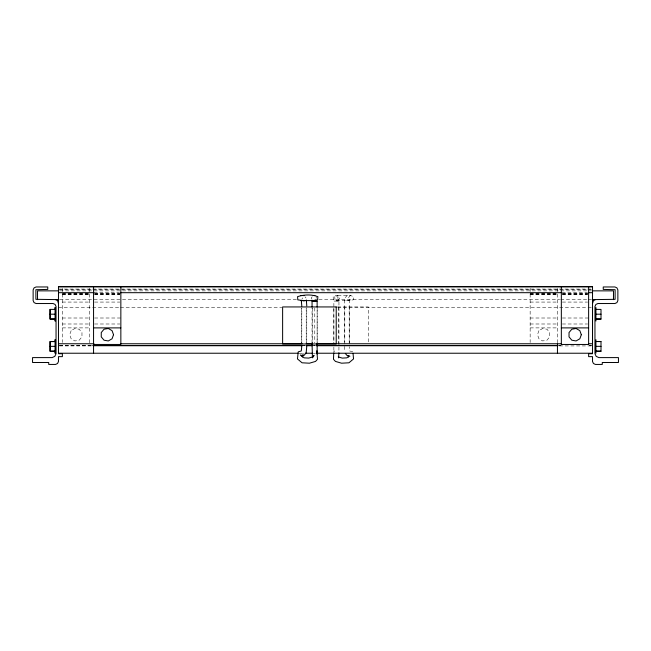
<?xml version="1.0" encoding="UTF-8"?>
<svg xmlns="http://www.w3.org/2000/svg" width="651" height="651" viewBox="0 0 651 651"><rect width="100%" height="100%" fill="white"/><g stroke="black" fill="none" stroke-linecap="round" stroke-linejoin="round"><path stroke-width="0.49" stroke-dasharray="3.25 2.44" d="M301.804 342.768L301.82 308.232M306.767 342.288L306.792 307.947M312.049 342.996L312.057 308.078M317.118 342.149L317.127 308.102M333.873 346.983L333.849 352.297M338.943 346.991L338.902 352.94M316.126 298.353L316.248 296.758M333.996 352.427L334.158 350.84L333.898 351.434M338.113 300.705L339.789 297.971L337.714 295.53L336.119 295.432L333.133 296.661L333.377 299.859L338.113 300.705L335.005 299.956L334.752 296.758L337.714 295.53M301.861 299.24L302.715 297.873M312.244 296.75L311.211 297.971L312.049 299.338M338.951 344.989L338.943 301.096L333.873 301.087L333.882 342.149M58.476 289.068L592.524 289.068M59.493 289.402L591.507 289.402M59.868 290.859L559.64 290.859M560.657 290.859L587.064 290.859M588.081 290.859L591.132 290.859M94.013 292.69L119.393 292.69M562.065 292.69L587.446 292.69M62.374 293.788L89.659 293.788M94.574 293.788L120.85 293.788M530.15 293.788L557.443 293.788M562.35 293.788L588.626 293.788M62.374 293.821L89.659 293.821M94.574 293.821L119.833 293.821M530.15 293.821L557.443 293.821M562.35 293.821L587.617 293.821M62.374 294.187L89.659 294.187M94.574 294.187L119.833 294.187M530.15 294.187L557.443 294.187M562.35 294.187L587.617 294.187M62.374 294.757L89.659 294.757M94.574 294.757L119.833 294.757M530.15 294.757L557.443 294.757M562.35 294.757L587.617 294.757M59.868 299.631L296.547 299.631M318.9 299.631L559.64 299.631M560.657 299.631L587.064 299.631M588.081 299.631L591.132 299.631M62.374 302.072L89.659 302.072M94.574 302.072L119.833 302.072M530.15 302.072L557.443 302.072M562.35 302.072L587.617 302.072M337.47 306.938L368.376 306.938L368.376 342.971M58.476 307.427L119.393 307.427M120.411 307.427L281.842 307.427M337.682 307.427L591.523 307.427M62.374 318.005L89.659 318.005M94.574 318.005L120.85 318.005M530.15 318.005L557.443 318.005M562.35 318.005L588.626 318.005M62.374 323.995L89.659 323.995M94.574 323.995L119.833 323.995M530.15 323.995L557.443 323.995M562.35 323.995L587.617 323.995M62.374 327.892L89.659 327.892M530.15 327.892L557.443 327.892M59.493 345.535L91.978 345.535M303.163 345.535L305.197 345.535M313.318 345.535L315.344 345.535M559.022 345.535L561.048 345.535M589.481 345.535L591.507 345.535M59.493 345.697L91.978 345.697M303.163 345.697L305.197 345.697M313.318 345.697L315.344 345.697M559.022 345.697L561.048 345.697M589.481 345.697L591.507 345.697M59.477 345.925L91.555 345.925M559.445 345.925L591.523 345.925M299.102 353.233L302.145 353.233M313.318 353.233L315.344 353.233M336.819 301.087L338.943 301.096M352.769 351.865L349.685 350.938L349.245 346.723M305.01 296.823L306.019 298.044M344.233 346.332L344.452 350.979M349.196 342.768L349.18 306.198L349.807 300.03L346.723 300.778L353.192 299.851L353.444 296.653L350.409 295.432L336.119 295.432L338.219 297.873L336.526 300.607L350.002 300.607L348.285 297.873L350.409 295.432L346.999 295.611L344.981 298.044L344.346 301.877L344.233 342.288M557.443 288.336L557.443 344.46M530.15 288.336L530.15 342.516M349.318 306.938L349.318 343.972M344.794 306.938L344.794 343.972M338.365 306.938L338.365 343.972M333.841 307.939L333.841 343.972M317.159 307.939L317.159 343.972M314.783 307.939L314.783 342.971M312.635 307.939L312.635 343.972M306.206 307.939L306.206 343.972M301.682 307.939L301.682 342.971M89.659 288.336L89.659 344.46M62.374 288.336L62.374 342.516M71.162 330.643L69.681 334.72L71.162 338.789L74.922 340.953L79.186 340.204L81.969 336.884L81.969 332.547L79.186 329.227L74.922 328.478L71.162 330.643M538.947 330.643L537.466 334.72L538.947 338.789L542.698 340.953L546.962 340.204L549.745 336.884L549.745 332.547L546.962 329.227L542.698 328.478L538.947 330.643"/><path stroke-width="0.98" d="M312.049 342.996L312.431 357.855L314.051 355.47L312.749 356.919L308.72 358.099L304.139 357.847L300.664 354.917L301.901 356.406M312.057 307.077L312.057 301.096L317.127 301.087L317.127 307.101M317.118 343.15L317.167 354.022L316.842 350.84L317.509 359.246L315.556 361.411L309.437 363.201L302.056 362.794L297.458 358.921L298.231 351.865L301.315 350.938L301.804 345.819M592.524 343.126L592.524 307.427M338.569 357.855L338.902 352.94M306.767 346.332L306.165 352.818L304.172 355.283L302.642 355.747M333.735 353.029L333.491 359.246L335.444 361.411L341.563 363.201L348.944 362.794L353.542 358.921L353.045 353.526M302.52 357.147L303.089 353.745M592.524 303.529L593.452 300.559L595.445 299.631M348.944 356.089L346.861 357.847L342.28 358.099L338.251 356.919M314.474 300.607L317.623 299.859L317.867 296.661C311.617 294.236 303.814 294.586 297.556 296.653L297.808 299.851L304.277 300.778L302.731 300.404M312.887 300.705L315.995 299.956M313.286 295.53L314.881 295.432M317.127 301.087L312.057 301.096M55.205 309.412L49.997 309.38L49.997 319.031L55.066 319.006M49.997 314.205L55.066 314.189M55.205 319.055L50.143 319.071L50.143 309.428M55.066 341.523L49.997 341.539L49.997 351.19L55.066 351.166M55.205 341.572L50.143 341.588L50.143 351.231L55.205 351.214M49.997 346.365L55.066 346.348M58.476 286.879L592.524 286.879M58.859 290.859L37.522 290.859L37.522 299.631M592.141 290.859L613.478 290.859L613.478 299.631M58.476 292.69L94.013 292.69M120.411 292.69L561.048 292.69M588.463 292.69L592.524 292.69M58.859 299.631L35.886 299.322L35.886 289.711L47.759 289.402L47.759 286.961L36.065 286.961L34.064 287.888L33.136 289.89L33.136 300.607L34.064 302.601L36.065 303.529L53.113 303.529L55.115 304.456L56.043 306.458L56.043 353.705L54.806 356.366L52.145 357.602L32.55 357.602L32.55 362.493L48.727 362.493L48.727 364.438L55.555 364.438L57.548 363.51L58.476 361.517L58.476 356.642L62.374 356.642L62.374 353.721L58.476 353.721L58.476 286.562L592.524 286.562L592.524 353.721L588.626 353.721L588.626 356.642L592.524 356.642L592.524 361.517L593.452 363.51L595.445 364.438L602.273 364.438L602.273 362.493L618.45 362.493L618.45 357.602L598.855 357.602L596.194 356.366L594.957 353.705L594.957 306.458L595.885 304.456L597.887 303.529L614.935 303.529L616.936 302.601L617.864 300.607L617.864 289.89L616.936 287.888L614.935 286.961L603.241 286.961L603.241 289.402L615.114 289.711L615.114 299.322L592.141 299.631M300.998 300.607L312.7 300.607M93.557 327.892L120.85 327.892M561.341 327.892L588.626 327.892M58.476 343.761L94.013 343.761M120.411 343.761L302.145 343.761M306.206 343.761L312.301 343.761M316.362 343.761L561.048 343.761M588.463 343.761L592.524 343.761M93.557 344.46L120.85 344.46L120.85 286.961M92.995 345.535L302.145 345.535M306.206 345.535L312.301 345.535M316.362 345.535L558.005 345.535M92.995 345.697L302.145 345.697M306.206 345.697L312.301 345.697M316.362 345.697L558.005 345.697M58.476 353.233L298.085 353.233M305.197 353.233L312.301 353.233M316.362 353.233L592.524 353.233M595.934 309.363L601.003 309.428L601.003 319.071L595.934 319.055M595.934 314.189L601.003 314.205M595.934 319.006L601.003 319.031M601.003 341.539L595.934 341.523L601.003 341.588L601.003 351.231L595.934 351.214M595.934 346.348L601.003 346.365M595.934 351.166L601.003 351.19M300.591 295.432L304.001 295.611M349.896 356.211L346.828 355.283L345.339 353.436M55.555 299.631L57.548 300.559L58.476 303.529M348.195 355.446L348.48 357.147M306.336 299.965L306.792 305.929M301.323 300.827L301.82 306.198M595.934 307.524L595.934 321.024M595.934 339.684L595.934 353.184M588.626 286.961L588.626 344.46L561.341 344.46L561.341 286.961M557.443 344.07L557.443 353.233M93.557 286.961L93.557 353.233M55.205 307.573L55.205 308.859M55.205 319.739L55.205 321.024M55.205 339.732L55.205 341.018M55.205 350.214L55.205 353.184M55.066 307.524L55.066 320.976M55.066 339.684L55.066 353.135M113.534 334.72L112.053 338.789L108.302 340.953L104.038 340.204L101.255 336.884L101.255 332.547L104.038 329.227L108.302 328.478L112.053 330.643L113.534 334.72M581.319 334.72L579.838 338.789L576.078 340.953L571.814 340.204L569.031 336.884L569.031 332.547L571.814 329.227L576.078 328.478L579.838 330.643L581.319 334.72M336.217 306.938L282.624 306.938L282.624 343.972L336.217 343.972L336.217 306.938"/></g></svg>
